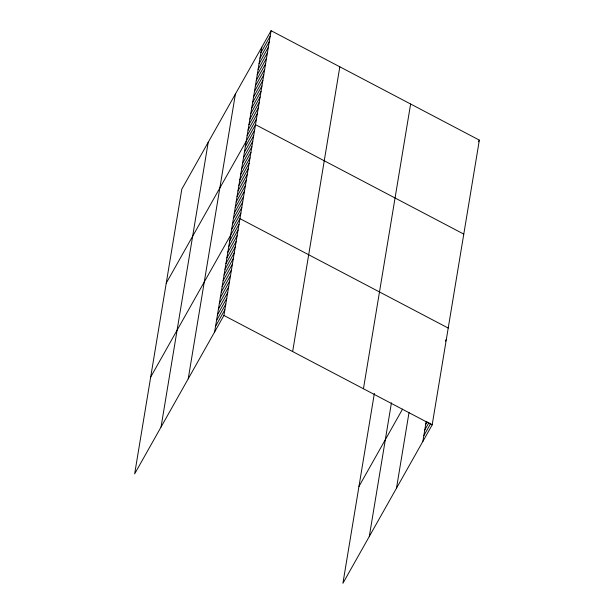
<?xml version="1.0" encoding="UTF-8"?>
<svg xmlns="http://www.w3.org/2000/svg" width="614" height="614" viewBox="0 0 614 614"><rect width="100%" height="100%" fill="white"/><g stroke="black" fill="none" stroke-linecap="round" stroke-linejoin="round"><path stroke-width="0.92" d="M161.045 427.045L208.215 142.287M188.229 378.792L235.4 94.034M214.624 331.951L261.794 47.201M271.089 30.7L181.821 189.127L134.65 473.878L223.918 315.45L271.089 30.7L479.35 140.122L432.179 424.873L342.911 583.3L374.363 393.436M292.648 351.561L339.818 66.811M363.45 388.769L410.62 104.012M369.298 536.467L391.44 402.799M396.49 488.214L409.024 412.547M422.877 441.382L426.116 421.856M260.873 52.727L270.175 36.226M259.96 58.261L269.262 41.752M259.047 63.787L268.341 47.286M258.133 69.313L267.428 52.812M257.212 74.839L266.514 58.338M256.299 80.365L265.593 63.864M255.386 85.899L264.68 69.39M254.465 91.425L263.767 74.923M253.551 96.951L262.853 80.449M252.638 102.477L261.932 85.975M251.717 108.003L261.019 91.501M250.804 113.536L260.106 97.027M249.89 119.062L259.185 102.561M248.969 124.588L258.271 108.087M248.056 130.114L257.358 113.613M247.143 135.64L256.437 119.139M166.256 283.092L255.524 124.665L463.777 234.095M245.308 146.7L254.61 130.199M244.395 152.226L253.697 135.725M243.482 157.752L252.776 141.251M242.561 163.278L251.863 146.777M241.647 168.812L250.949 152.303M240.734 174.338L250.028 157.836M239.813 179.864L249.115 163.362M238.9 185.39L248.202 168.888M237.986 190.916L247.281 174.414M237.065 196.449L246.367 179.94M236.152 201.975L245.454 185.474M235.239 207.501L244.533 191M234.325 213.027L243.62 196.526M233.404 218.553L242.707 202.052M232.491 224.087L241.793 207.578M231.578 229.613L240.872 213.112M150.691 377.057L239.959 218.638L448.212 328.06M229.713 240.834L239.015 224.333M228.776 246.529L238.071 230.027M227.832 252.224L237.127 235.722M226.888 257.918L236.183 241.417M225.944 263.613L235.239 247.112M225 269.308L234.295 252.807M224.056 275.003L233.351 258.502M223.112 280.698L232.414 264.197M222.168 286.393L231.47 269.891M221.224 292.087L230.526 275.586M220.28 297.782L229.582 281.281M219.336 303.477L228.638 286.976M218.392 309.172L227.694 292.671M217.448 314.867L226.75 298.366M216.512 320.562L225.806 304.06M215.568 326.257L224.862 309.755M478.413 141.773L479.35 140.122M358.944 486.488L402.554 409.093M445.396 341.1L446.324 339.45M425.709 424.297L427.106 421.818M424.765 429.992L428.948 422.562M423.821 435.687L430.798 423.307M223.918 315.45L432.179 424.873"/></g></svg>
